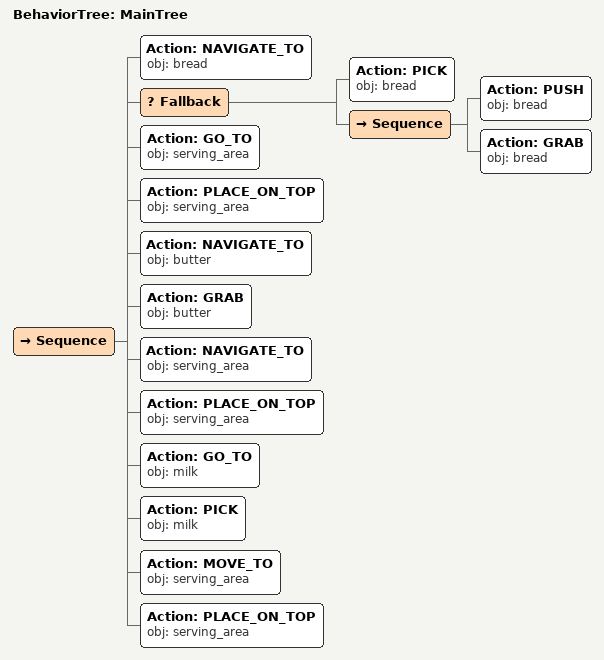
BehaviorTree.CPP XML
<root main_tree_to_execute="MainTree">
  <BehaviorTree ID="MainTree">
    <Sequence>
      <!-- Navigate to bread -->
      <Action ID="NAVIGATE_TO" obj="bread" />
      <!-- Fallback: if GRASP bread fails, try PUSH, FLIP to reposition -->
      <Fallback>
        <!-- Grasp bread -->
        <Action ID="PICK" obj="bread" />
        <Sequence>
          <!-- Push bread forward toward front edge of table -->
          <Action ID="PUSH" obj="bread" />
          <!-- Grasp bread -->
          <Action ID="GRAB" obj="bread" />
        </Sequence>
      </Fallback>
      <!-- Pick bread -->
      <Action ID="GO_TO" obj="serving_area" />
      <!-- Place on serving_area -->
      <Action ID="PLACE_ON_TOP" obj="serving_area" />
      <!-- Grab bread -->
      <Action ID="NAVIGATE_TO" obj="butter" />
      <!-- Go to serving_area -->
      <Action ID="GRAB" obj="butter" />
      <!-- Navigate to serving_area -->
      <Action ID="NAVIGATE_TO" obj="serving_area" />
      <!-- Place on serving_area -->
      <Action ID="PLACE_ON_TOP" obj="serving_area" />
      <!-- Grab butter -->
      <Action ID="GO_TO" obj="milk" />
      <!-- Grasp milk -->
      <Action ID="PICK" obj="milk" />
      <!-- Navigate to serving_area -->
      <Action ID="MOVE_TO" obj="serving_area" />
      <!-- Go to milk -->
      <Action ID="PLACE_ON_TOP" obj="serving_area" />
    </Sequence>
  </BehaviorTree>
</root>
